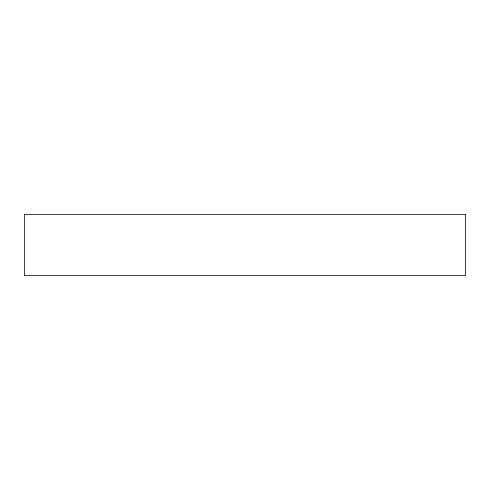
<?xml version="1.0" encoding="UTF-8"?>
<svg xmlns="http://www.w3.org/2000/svg" width="490" height="490" viewBox="0 0 490 490"><rect width="100%" height="100%" fill="white"/><g stroke="black" fill="none" stroke-linecap="round" stroke-linejoin="round"><path stroke-width="0.73" d="M465.5 214.375L24.5 214.375L24.5 275.625L465.5 275.625L465.5 214.375"/></g></svg>
